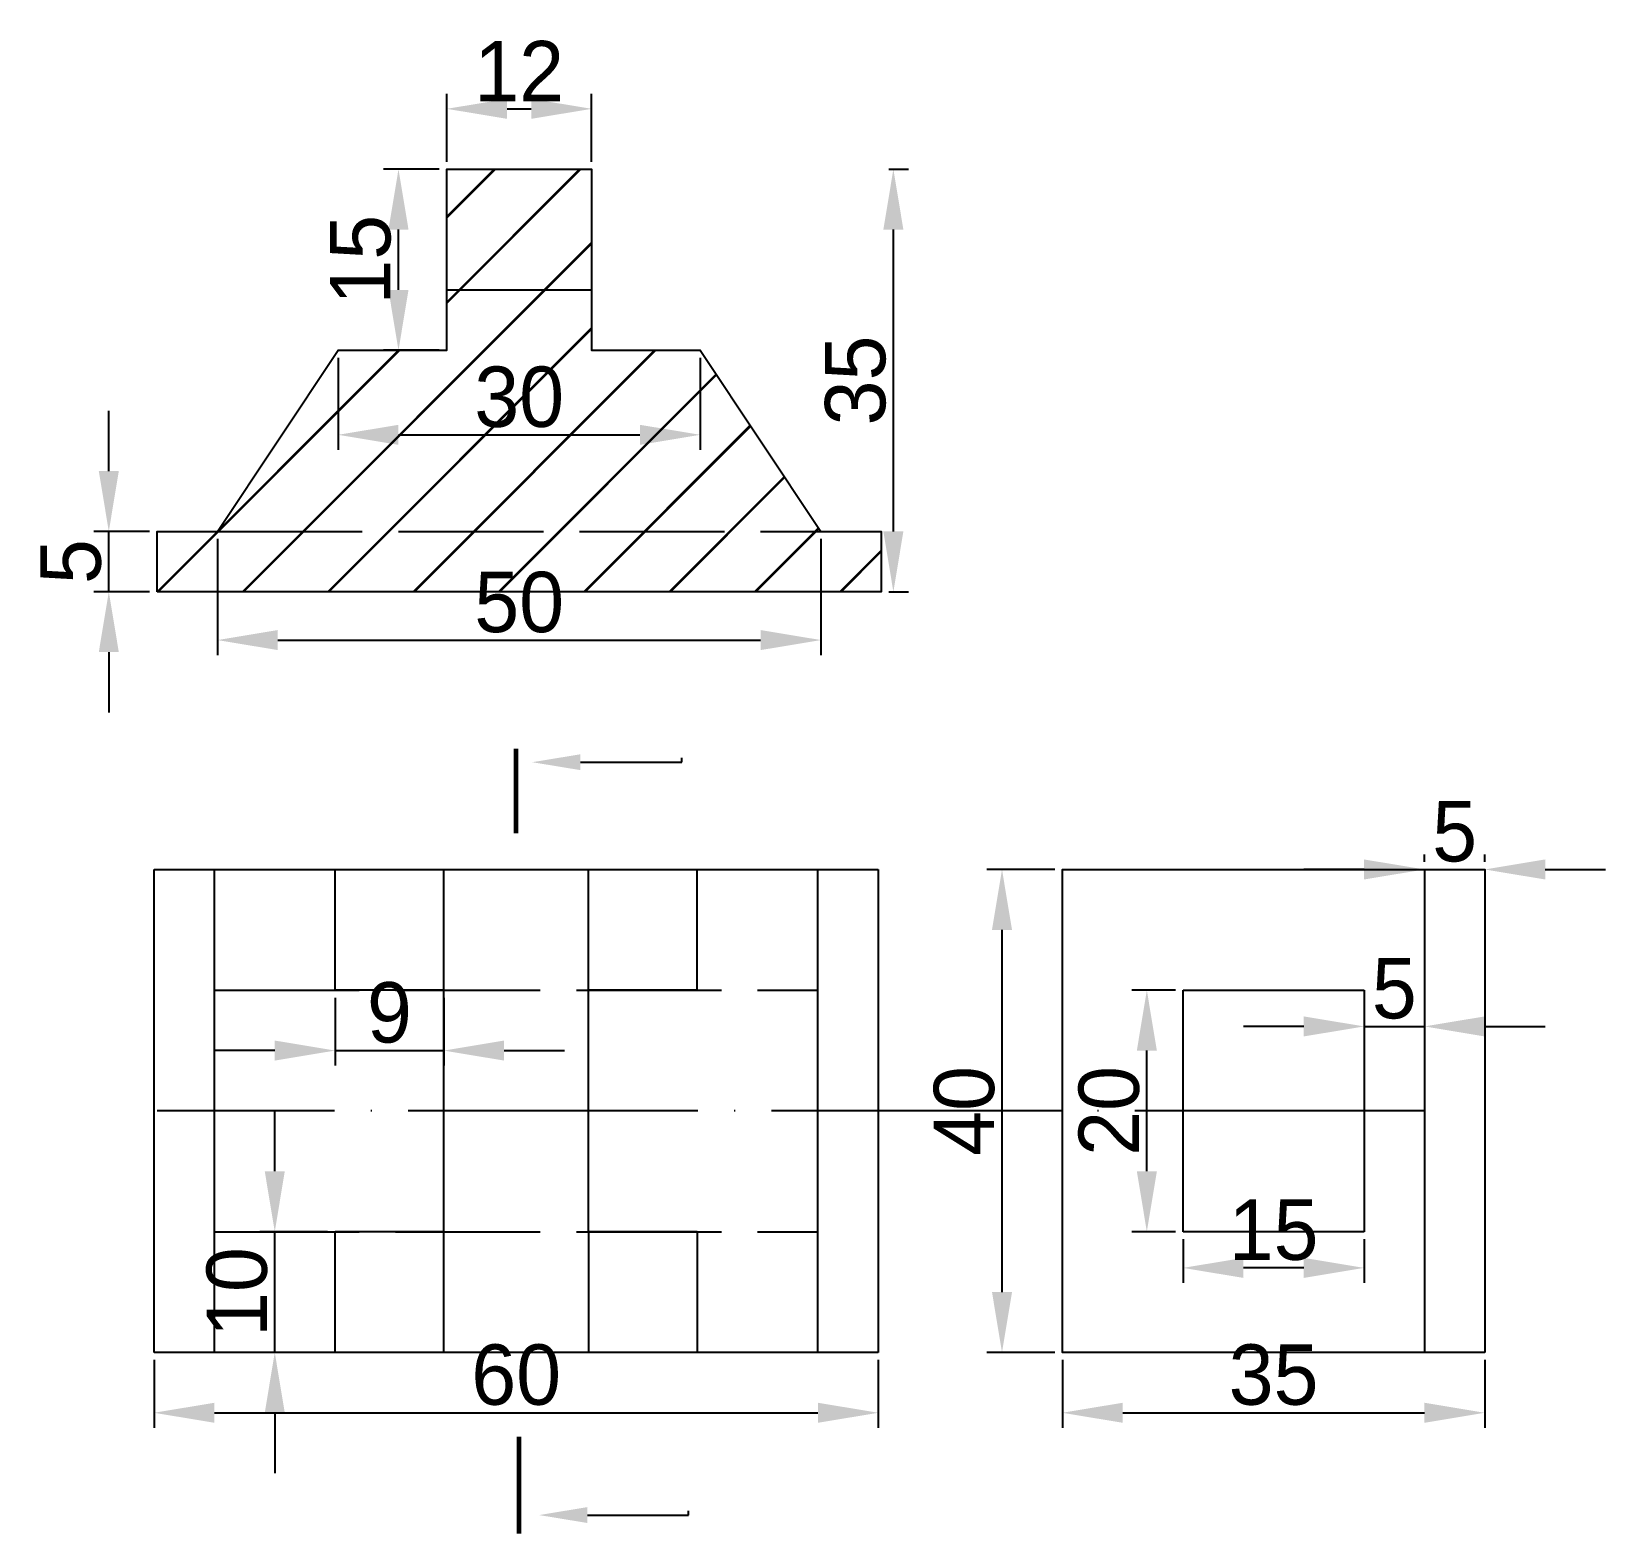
# Model space of a CAD drawing. Header units: millimetres. Extents: x -10 to 120, y -78 to 46.
import ezdxf
from ezdxf import colors
from ezdxf.entities.mleader import LeaderData, LeaderLine
from ezdxf.math import Vec2, Vec3

# ---------------------------------------------------------------- set-up
doc = ezdxf.new("R2010")
doc.units = ezdxf.units.MM
doc.linetypes.add('ACAD_ISO02W100', pattern=[15, 12, -3])
doc.linetypes.add('ACAD_ISO04W100', pattern=[30, 24, -3, 0, -3])
for name, color, linetype, lineweight in [('Основная сплошная', 7, 'Continuous', 50), ('Размерные линии', 3, 'Continuous', 25), ('Штриховая линия', 5, 'ACAD_ISO02W100', 25), ('Штрихпунктирная линия', 6, 'ACAD_ISO04W100', 25)]:
    doc.layers.add(name, color=color, linetype=linetype, lineweight=lineweight)
doc.dimstyles.new('Copy of ISO-25', dxfattribs={"dimtxt": 5, "dimasz": 5, "dimexe": 1.25, "dimexo": 0.625, "dimtad": 1, "dimtoh": 1, "dimtxsty": 'Standard', "dimcen": 2.5, "dimadec": 0, "dimazin": 0, "dimtfac": 1, "dimtmove": 0, "dimatfit": 3, "dimfxl": 1, "dimarcsym": 0})

# ---------------------------------------------------------------- blocks, each defined once
blk = doc.blocks.new('*D1')
at = {"layer": 'Defpoints', "color": 0, "transparency": 16777216}
for p in [(70, -23), (75, -23), (75, -63)]:
    blk.add_point(p, dxfattribs=at)
at = {"layer": 'Размерные линии', "color": 0, "lineweight": -2, "transparency": 16777216}
for p, q in [((74.38, -23), (68.75, -23)), ((70, -58), (70, -28)), ((74.38, -63), (68.75, -63))]:
    blk.add_line(p, q, dxfattribs=at)
at = {"layer": 'Размерные линии', "color": 0, "transparency": 16777216}
for points in [[(69.17, -28), (70.83, -28), (70, -23)], [(69.17, -58), (70.83, -58), (70, -63)]]:
    blk.add_solid(points, dxfattribs=at)
at = {"layer": 'Размерные линии', "color": 0, "lineweight": -2, "transparency": 16777216, "insert": (66.88, -43), "char_height": 5, "attachment_point": 5, "rotation": 90}
blk.add_mtext('40', dxfattribs=at)
blk = doc.blocks.new('*D2')
at = {"layer": 'Defpoints', "color": 0, "transparency": 16777216}
for p in [(75, -63), (110, -63), (110, -68)]:
    blk.add_point(p, dxfattribs=at)
at = {"layer": 'Размерные линии', "color": 0, "lineweight": -2, "transparency": 16777216}
for p, q in [((75, -63.62), (75, -69.25)), ((110, -63.62), (110, -69.25)), ((80, -68), (105, -68))]:
    blk.add_line(p, q, dxfattribs=at)
at = {"layer": 'Размерные линии', "color": 0, "transparency": 16777216}
for points in [[(80, -67.17), (80, -68.83), (75, -68)], [(105, -67.17), (105, -68.83), (110, -68)]]:
    blk.add_solid(points, dxfattribs=at)
at = {"layer": 'Размерные линии', "color": 0, "lineweight": -2, "transparency": 16777216, "insert": (92.5, -64.87), "char_height": 5, "attachment_point": 5}
blk.add_mtext('35', dxfattribs=at)
blk = doc.blocks.new('*D3')
at = {"layer": 'Defpoints', "color": 0, "transparency": 16777216}
for p in [(82, -33), (85, -33), (85, -53)]:
    blk.add_point(p, dxfattribs=at)
at = {"layer": 'Размерные линии', "color": 0, "lineweight": -2, "transparency": 16777216}
for p, q in [((84.38, -33), (80.75, -33)), ((82, -48), (82, -38)), ((84.38, -53), (80.75, -53))]:
    blk.add_line(p, q, dxfattribs=at)
at = {"layer": 'Размерные линии', "color": 0, "transparency": 16777216}
for points in [[(81.17, -38), (82.83, -38), (82, -33)], [(81.17, -48), (82.83, -48), (82, -53)]]:
    blk.add_solid(points, dxfattribs=at)
at = {"layer": 'Размерные линии', "color": 0, "lineweight": -2, "transparency": 16777216, "insert": (78.88, -43), "char_height": 5, "attachment_point": 5, "rotation": 90}
blk.add_mtext('20', dxfattribs=at)
blk = doc.blocks.new('*D4')
at = {"layer": 'Defpoints', "color": 0, "transparency": 16777216}
for p in [(85, -53), (100, -53), (85, -56)]:
    blk.add_point(p, dxfattribs=at)
at = {"layer": 'Размерные линии', "color": 0, "lineweight": -2, "transparency": 16777216}
for p, q in [((85, -53.62), (85, -57.25)), ((100, -53.62), (100, -57.25)), ((95, -56), (90, -56))]:
    blk.add_line(p, q, dxfattribs=at)
at = {"layer": 'Размерные линии', "color": 0, "transparency": 16777216}
for points in [[(90, -55.17), (90, -56.83), (85, -56)], [(95, -55.17), (95, -56.83), (100, -56)]]:
    blk.add_solid(points, dxfattribs=at)
at = {"layer": 'Размерные линии', "color": 0, "lineweight": -2, "transparency": 16777216, "insert": (92.5, -52.87), "char_height": 5, "attachment_point": 5}
blk.add_mtext('15', dxfattribs=at)
blk = doc.blocks.new('*D5')
at = {"layer": 'Defpoints', "color": 0, "transparency": 16777216}
for p in [(-0.25, -63), (59.75, -63), (59.75, -68)]:
    blk.add_point(p, dxfattribs=at)
at = {"layer": 'Размерные линии', "color": 0, "lineweight": -2, "transparency": 16777216}
for p, q in [((-0.25, -63.62), (-0.25, -69.25)), ((59.75, -63.62), (59.75, -69.25)), ((4.75, -68), (54.75, -68))]:
    blk.add_line(p, q, dxfattribs=at)
at = {"layer": 'Размерные линии', "color": 0, "transparency": 16777216}
for points in [[(4.75, -67.17), (4.75, -68.83), (-0.25, -68)], [(54.75, -67.17), (54.75, -68.83), (59.75, -68)]]:
    blk.add_solid(points, dxfattribs=at)
at = {"layer": 'Размерные линии', "color": 0, "lineweight": -2, "transparency": 16777216, "insert": (29.75, -64.87), "char_height": 5, "attachment_point": 5}
blk.add_mtext('60', dxfattribs=at)
blk = doc.blocks.new('*D6')
at = {"layer": 'Defpoints', "color": 0, "transparency": 16777216}
for p in [(9.75, -53), (14.75, -53), (14.75, -63)]:
    blk.add_point(p, dxfattribs=at)
at = {"layer": 'Размерные линии', "color": 0, "lineweight": -2, "transparency": 16777216}
for p, q in [((9.75, -48), (9.75, -43)), ((14.12, -53), (8.5, -53)), ((9.75, -63), (9.75, -53)), ((14.12, -63), (8.5, -63)), ((9.75, -68), (9.75, -73))]:
    blk.add_line(p, q, dxfattribs=at)
at = {"layer": 'Размерные линии', "color": 0, "transparency": 16777216}
for points in [[(8.92, -48), (10.58, -48), (9.75, -53)], [(8.92, -68), (10.58, -68), (9.75, -63)]]:
    blk.add_solid(points, dxfattribs=at)
at = {"layer": 'Размерные линии', "color": 0, "lineweight": -2, "transparency": 16777216, "insert": (6.63, -58), "char_height": 5, "attachment_point": 5, "rotation": 90}
blk.add_mtext('10', dxfattribs=at)
blk = doc.blocks.new('*D7')
at = {"layer": 'Defpoints', "color": 0, "transparency": 16777216}
for p in [(14.75, -33), (23.75, -33), (23.75, -38)]:
    blk.add_point(p, dxfattribs=at)
at = {"layer": 'Размерные линии', "color": 0, "lineweight": -2, "transparency": 16777216}
for p, q in [((14.75, -33.62), (14.75, -39.25)), ((23.75, -33.62), (23.75, -39.25)), ((9.75, -38), (4.75, -38)), ((14.75, -38), (23.75, -38)), ((28.75, -38), (33.75, -38))]:
    blk.add_line(p, q, dxfattribs=at)
at = {"layer": 'Размерные линии', "color": 0, "transparency": 16777216}
for points in [[(9.75, -37.17), (9.75, -38.83), (14.75, -38)], [(28.75, -37.17), (28.75, -38.83), (23.75, -38)]]:
    blk.add_solid(points, dxfattribs=at)
at = {"layer": 'Размерные линии', "color": 0, "lineweight": -2, "transparency": 16777216, "insert": (19.25, -34.87), "char_height": 5, "attachment_point": 5}
blk.add_mtext('9', dxfattribs=at)
blk = doc.blocks.new('*D8')
at = {"layer": 'Defpoints', "color": 0, "transparency": 16777216}
for p in [(36, 40), (24, 35), (36, 35)]:
    blk.add_point(p, dxfattribs=at)
at = {"layer": 'Размерные линии', "color": 0, "lineweight": -2, "transparency": 16777216}
for p, q in [((24, 35.62), (24, 41.25)), ((36, 35.62), (36, 41.25)), ((29, 40), (31, 40))]:
    blk.add_line(p, q, dxfattribs=at)
at = {"layer": 'Размерные линии', "color": 0, "transparency": 16777216}
for points in [[(29, 40.83), (29, 39.17), (24, 40)], [(31, 40.83), (31, 39.17), (36, 40)]]:
    blk.add_solid(points, dxfattribs=at)
at = {"layer": 'Размерные линии', "color": 0, "lineweight": -2, "transparency": 16777216, "insert": (30, 43.12), "char_height": 5, "attachment_point": 5}
blk.add_mtext('12', dxfattribs=at)
blk = doc.blocks.new('*D9')
at = {"layer": 'Defpoints', "color": 0, "transparency": 16777216}
for p in [(-4, 5), (0, 5), (0, 0)]:
    blk.add_point(p, dxfattribs=at)
at = {"layer": 'Размерные линии', "color": 0, "lineweight": -2, "transparency": 16777216}
for p, q in [((-4, 10), (-4, 15)), ((-0.62, 5), (-5.25, 5)), ((-4, 0), (-4, 5)), ((-0.62, 0), (-5.25, 0)), ((-4, -5), (-4, -10))]:
    blk.add_line(p, q, dxfattribs=at)
at = {"layer": 'Размерные линии', "color": 0, "transparency": 16777216}
for points in [[(-4.83, 10), (-3.17, 10), (-4, 5)], [(-4.83, -5), (-3.17, -5), (-4, 0)]]:
    blk.add_solid(points, dxfattribs=at)
at = {"layer": 'Размерные линии', "color": 0, "lineweight": -2, "transparency": 16777216, "insert": (-7.13, 2.5), "char_height": 5, "attachment_point": 5, "rotation": 90}
blk.add_mtext('5', dxfattribs=at)
blk = doc.blocks.new('*D10')
at = {"layer": 'Defpoints', "color": 0, "transparency": 16777216}
for p in [(20, 35), (24, 35), (24, 20)]:
    blk.add_point(p, dxfattribs=at)
at = {"layer": 'Размерные линии', "color": 0, "lineweight": -2, "transparency": 16777216}
for p, q in [((23.38, 35), (18.75, 35)), ((20, 25), (20, 30)), ((23.38, 20), (18.75, 20))]:
    blk.add_line(p, q, dxfattribs=at)
at = {"layer": 'Размерные линии', "color": 0, "transparency": 16777216}
for points in [[(19.17, 30), (20.83, 30), (20, 35)], [(19.17, 25), (20.83, 25), (20, 20)]]:
    blk.add_solid(points, dxfattribs=at)
at = {"layer": 'Размерные линии', "color": 0, "lineweight": -2, "transparency": 16777216, "insert": (16.87, 27.5), "char_height": 5, "attachment_point": 5, "rotation": 90}
blk.add_mtext('15', dxfattribs=at)
blk = doc.blocks.new('*D11')
at = {"layer": 'Defpoints', "color": 0, "transparency": 16777216}
for p in [(15, 20), (45, 20), (45, 13)]:
    blk.add_point(p, dxfattribs=at)
at = {"layer": 'Размерные линии', "color": 0, "lineweight": -2, "transparency": 16777216}
for p, q in [((15, 19.38), (15, 11.75)), ((45, 19.38), (45, 11.75)), ((20, 13), (40, 13))]:
    blk.add_line(p, q, dxfattribs=at)
at = {"layer": 'Размерные линии', "color": 0, "transparency": 16777216}
for points in [[(20, 13.83), (20, 12.17), (15, 13)], [(40, 13.83), (40, 12.17), (45, 13)]]:
    blk.add_solid(points, dxfattribs=at)
at = {"layer": 'Размерные линии', "color": 0, "lineweight": -2, "transparency": 16777216, "insert": (30, 16.12), "char_height": 5, "attachment_point": 5}
blk.add_mtext('30', dxfattribs=at)
blk = doc.blocks.new('*D12')
at = {"layer": 'Defpoints', "color": 0, "transparency": 16777216}
for p in [(5, 5), (55, 5), (55, -4)]:
    blk.add_point(p, dxfattribs=at)
at = {"layer": 'Размерные линии', "color": 0, "lineweight": -2, "transparency": 16777216}
for p, q in [((5, 4.38), (5, -5.25)), ((55, 4.38), (55, -5.25)), ((10, -4), (50, -4))]:
    blk.add_line(p, q, dxfattribs=at)
at = {"layer": 'Размерные линии', "color": 0, "transparency": 16777216}
for points in [[(10, -3.17), (10, -4.83), (5, -4)], [(50, -3.17), (50, -4.83), (55, -4)]]:
    blk.add_solid(points, dxfattribs=at)
at = {"layer": 'Размерные линии', "color": 0, "lineweight": -2, "transparency": 16777216, "insert": (30, -0.88), "char_height": 5, "attachment_point": 5}
blk.add_mtext('50', dxfattribs=at)
blk = doc.blocks.new('*D13')
at = {"layer": 'Defpoints', "color": 0, "transparency": 16777216}
for p in [(60, 35), (61, 35), (60, 0)]:
    blk.add_point(p, dxfattribs=at)
at = {"layer": 'Размерные линии', "color": 0, "lineweight": -2, "transparency": 16777216}
for p, q in [((60.62, 35), (62.25, 35)), ((61, 5), (61, 30)), ((60.62, 0), (62.25, 0))]:
    blk.add_line(p, q, dxfattribs=at)
at = {"layer": 'Размерные линии', "color": 0, "transparency": 16777216}
for points in [[(60.17, 30), (61.83, 30), (61, 35)], [(60.17, 5), (61.83, 5), (61, 0)]]:
    blk.add_solid(points, dxfattribs=at)
at = {"layer": 'Размерные линии', "color": 0, "lineweight": -2, "transparency": 16777216, "insert": (57.87, 17.5), "char_height": 5, "attachment_point": 5, "rotation": 90}
blk.add_mtext('35', dxfattribs=at)
blk = doc.blocks.new('*D14')
at = {"layer": 'Defpoints', "color": 0, "transparency": 16777216}
for p in [(105, -23), (110, -23), (110, -23)]:
    blk.add_point(p, dxfattribs=at)
at = {"layer": 'Размерные линии', "color": 0, "lineweight": -2, "transparency": 16777216}
for p, q in [((105, -22.37), (105, -21.75)), ((110, -22.37), (110, -21.75)), ((100, -23), (95, -23)), ((105, -23), (110, -23)), ((115, -23), (120, -23))]:
    blk.add_line(p, q, dxfattribs=at)
at = {"layer": 'Размерные линии', "color": 0, "transparency": 16777216}
for points in [[(100, -22.17), (100, -23.83), (105, -23)], [(115, -22.17), (115, -23.83), (110, -23)]]:
    blk.add_solid(points, dxfattribs=at)
at = {"layer": 'Размерные линии', "color": 0, "lineweight": -2, "transparency": 16777216, "insert": (107.5, -19.87), "char_height": 5, "attachment_point": 5}
blk.add_mtext('5', dxfattribs=at)
blk = doc.blocks.new('*D15')
at = {"layer": 'Defpoints', "color": 0, "transparency": 16777216}
for p in [(100, -33), (105, -33), (105, -36)]:
    blk.add_point(p, dxfattribs=at)
at = {"layer": 'Размерные линии', "color": 0, "lineweight": -2, "transparency": 16777216}
for p, q in [((100, -33.62), (100, -37.25)), ((105, -33.62), (105, -37.25)), ((95, -36), (90, -36)), ((100, -36), (105, -36)), ((110, -36), (115, -36))]:
    blk.add_line(p, q, dxfattribs=at)
at = {"layer": 'Размерные линии', "color": 0, "transparency": 16777216}
for points in [[(95, -35.17), (95, -36.83), (100, -36)], [(110, -35.17), (110, -36.83), (105, -36)]]:
    blk.add_solid(points, dxfattribs=at)
at = {"layer": 'Размерные линии', "color": 0, "lineweight": -2, "transparency": 16777216, "insert": (102.5, -32.87), "char_height": 5, "attachment_point": 5}
blk.add_mtext('5', dxfattribs=at)

msp = doc.modelspace()

# ---------------------------------------------------------------- hatches: boundary and pattern name
at = {"layer": 'Размерные линии'}
h = msp.add_hatch(dxfattribs=at)
h.set_pattern_fill('JIS_LC_20', color=6, scale=0.25)
h.paths.add_polyline_path([(36, 35), (24, 35), (24, 25), (36, 25)])
h.paths.add_polyline_path([(45, 20), (36, 20), (36, 25), (24, 25), (24, 20), (15, 20), (5, 5), (55, 5)])
h.paths.add_polyline_path([(60, 5), (55, 5), (5, 5), (0, 5), (0, 0), (60, 0)])
h.paths.add_polyline_path([(25, 12.375), (35, 12.375), (35, 19.875), (25, 19.875)], flags=24)
h.paths.add_polyline_path([(25, -4.625), (35, -4.625), (35, 2.875), (25, 2.875)], flags=9)

# ---------------------------------------------------------------- linework, layer by layer
at = {"layer": 'Основная сплошная', "lineweight": -2}
for p, q in [((-0.25, -63), (-0.25, -23)), ((-0.25, -23), (59.75, -23)), ((4.75, -63), (4.75, -23)), ((14.75, -33), (14.75, -23)), ((23.75, -33), (23.75, -23)), ((35.75, -33), (35.75, -23)), ((35.75, -33), (35.75, -23)), ((44.75, -33), (44.75, -23)), ((44.75, -33), (44.75, -23)), ((54.75, -63), (54.75, -23)), ((59.75, -23), (59.75, -63)), ((23.75, -33), (14.75, -33)), ((23.75, -53), (23.75, -33)), ((44.75, -33), (35.75, -33)), ((44.75, -33), (35.75, -33)), ((35.75, -53), (35.75, -33)), ((85, -53), (85, -33)), ((85, -33), (100, -33)), ((100, -33), (100, -53)), ((14.75, -63), (14.75, -53)), ((23.75, -53), (14.75, -53)), ((23.75, -63), (23.75, -53)), ((35.75, -53), (35.75, -63)), ((35.75, -53), (44.75, -53)), ((44.75, -53), (35.75, -53)), ((44.75, -53), (44.75, -63)), ((100, -53), (85, -53)), ((59.75, -63), (-0.25, -63)), ((110, -63), (105, -63))]:
    msp.add_line(p, q, dxfattribs=at)
msp.add_lwpolyline([(0, 0), (0, 5), (5, 5), (15, 20), (24, 20), (24, 35), (36, 35), (36, 20), (45, 20), (55, 5), (60, 5), (60, 0)], close=True, dxfattribs=at)
msp.add_lwpolyline([(105, -23), (105, -63), (75, -63), (75, -23), (105, -23), (110, -23), (110, -63)], dxfattribs=at)
at = {"layer": 'Размерные линии', "color": 250, "lineweight": 60}
for p, q in [((29.75, -20), (29.75, -13)), ((30, -78), (30, -70))]:
    msp.add_line(p, q, dxfattribs=at)
at = {"layer": 'Штриховая линия', "lineweight": -2}
for p, q in [((24, 25), (36, 25)), ((5, 5), (55, 5)), ((4.75, -33), (54.75, -33)), ((4.75, -53), (54.75, -53))]:
    msp.add_line(p, q, dxfattribs=at)
at = {"layer": 'Штрихпунктирная линия', "lineweight": -2}
msp.add_line((105, -43), (0, -43), dxfattribs=at)

# ---------------------------------------------------------------- dimensions: what is measured, and where the dimension line sits
at = {"layer": 'Размерные линии', "lineweight": -2}
for base, p1, p2, angle, picture, middle in [((36, 40), (24, 35), (36, 35), 180, '*D8', (30, 43.125)), ((20, 35), (24, 20), (24, 35), 90, '*D10', (16.875, 27.5)), ((61, 35), (60, 0), (60, 35), 90, '*D13', (57.875, 17.5)), ((45, 13), (15, 20), (45, 20), 180, '*D11', (30, 16.125)), ((-4, 5), (0, 0), (0, 5), 90, '*D9', (-7.125, 2.5)), ((55, -4), (5, 5), (55, 5), 180, '*D12', (30, -0.875)), ((70, -23), (75, -63), (75, -23), 90, '*D1', (66.875, -43)), ((23.75, -38), (14.75, -33), (23.75, -33), 180, '*D7', (19.25, -34.875)), ((82, -33), (85, -53), (85, -33), 90, '*D3', (78.875, -43)), ((9.75, -53), (14.75, -63), (14.75, -53), 90, '*D6', (6.625, -58)), ((85, -56), (100, -53), (85, -53), 180, '*D4', (92.5, -52.875)), ((59.75, -68), (-0.25, -63), (59.75, -63), 180, '*D5', (29.75, -64.875)), ((110, -68), (75, -63), (110, -63), 180, '*D2', (92.5, -64.875))]:
    dim = msp.add_linear_dim(base=base, p1=p1, p2=p2, angle=angle, dimstyle='Copy of ISO-25', dxfattribs=at)
    dim.commit()
    dim.dimension.update_dxf_attribs({"geometry": picture, "text_midpoint": middle})
for base, p1, p2, picture, middle in [((110, -23), (105, -23), (110, -23), '*D14', (107.5, -23)), ((105, -36), (100, -33), (105, -33), '*D15', (102.5, -36))]:
    dim = msp.add_linear_dim(base=base, p1=p1, p2=p2, angle=180, dimstyle='Copy of ISO-25', dxfattribs=at)
    dim.commit()
    dim.dimension.update_dxf_attribs({"geometry": picture, "text_midpoint": middle, "dimtype": 160})

# ---------------------------------------------------------------- leaders
at = {"layer": 'Размерные линии', "color": 250, "lineweight": 50}
ml = msp.add_multileader_mtext('Standard', dxfattribs=at)
ml.set_content('', color=250)
ml.set_leader_properties()
ml.build(insert=Vec2(0, 0))
ml.multileader.update_dxf_attribs({"text_right_attachment_type": 6, "dogleg_length": 0.36})
ctx = ml.context
ctx.base_point, ctx.plane_origin, ctx.plane_x_axis, ctx.plane_y_axis = Vec3(43.464, -13.756), Vec3(31.078, -14.116), Vec3(0, 1), Vec3(-1, 0)
ctx.right_attachment = 6
notes = []
notes.append((ctx, [(0, (1, 1, 0), (43.464, -14.116), (0, 1), 0.36, [(0, [(31.078, -14.116)], 0, [])])]))
ctx.mtext.insert, ctx.mtext.text_direction, ctx.mtext.rotation, ctx.mtext.flow_direction = Vec3(41.464, -11.756), Vec3(0, 1), 1.5707963, 5
ml = msp.add_multileader_mtext('Standard', dxfattribs=at)
ml.set_content('', color=250)
ml.set_leader_properties()
ml.build(insert=Vec2(0, 0))
ml.multileader.update_dxf_attribs({"text_right_attachment_type": 6, "dogleg_length": 0.36})
ctx = ml.context
ctx.base_point, ctx.plane_origin, ctx.plane_x_axis, ctx.plane_y_axis = Vec3(44.036, -76.112), Vec3(31.65, -76.472), Vec3(0, 1), Vec3(-1, 0)
ctx.right_attachment = 6
notes.append((ctx, [(0, (1, 1, 0), (44.036, -76.472), (0, 1), 0.36, [(0, [(31.65, -76.472)], 0, [])])]))
ctx.mtext.insert, ctx.mtext.text_direction, ctx.mtext.rotation, ctx.mtext.flow_direction = Vec3(42.036, -74.112), Vec3(0, 1), 1.5707963, 5
for ctx, leaders in notes:
    for number, flags, end, landing, length, lines in leaders:
        leader = LeaderData()
        leader.index, (leader.has_last_leader_line, leader.has_dogleg_vector, leader.attachment_direction) = number, flags
        leader.last_leader_point, leader.dogleg_vector, leader.dogleg_length = Vec3(end), Vec3(landing), length
        for number, points, colour, breaks in lines:
            line = LeaderLine()
            line.index, line.vertices, line.color, line.breaks = number, Vec3.list(points), colors.encode_raw_color(colour), breaks
            leader.lines.append(line)
        ctx.leaders.append(leader)

doc.saveas('drawing.dxf')
